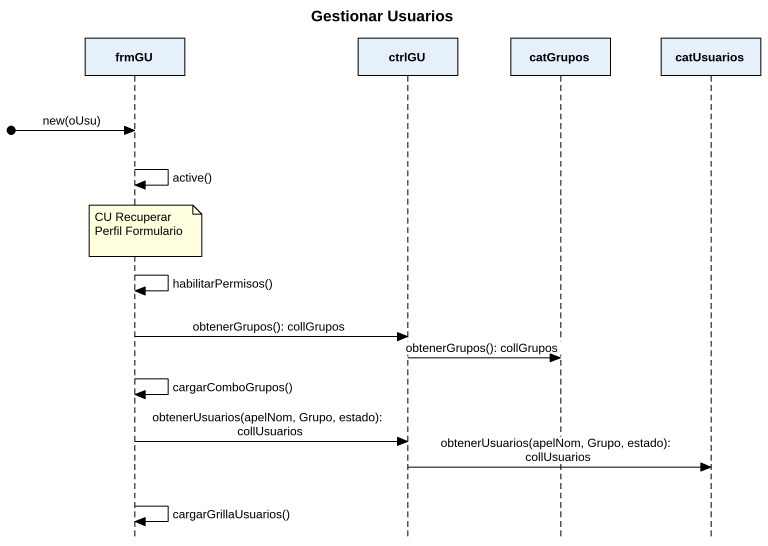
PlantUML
@startuml
title Gestionar Usuarios
hide footbox
participant frmGU
participant ctrlGU
participant catGrupos
participant catUsuarios

[o-> frmGU : new(oUsu)
frmGU -> frmGU : active()
note over frmGU
  CU Recuperar
  Perfil Formulario
end note
frmGU -> frmGU : habilitarPermisos()
frmGU -> ctrlGU : obtenerGrupos(): collGrupos
ctrlGU -> catGrupos : obtenerGrupos(): collGrupos
frmGU -> frmGU : cargarComboGrupos()
frmGU -> ctrlGU : obtenerUsuarios(apelNom, Grupo, estado): collUsuarios
ctrlGU -> catUsuarios : obtenerUsuarios(apelNom, Grupo, estado): collUsuarios
frmGU -> frmGU : cargarGrillaUsuarios()
@enduml
